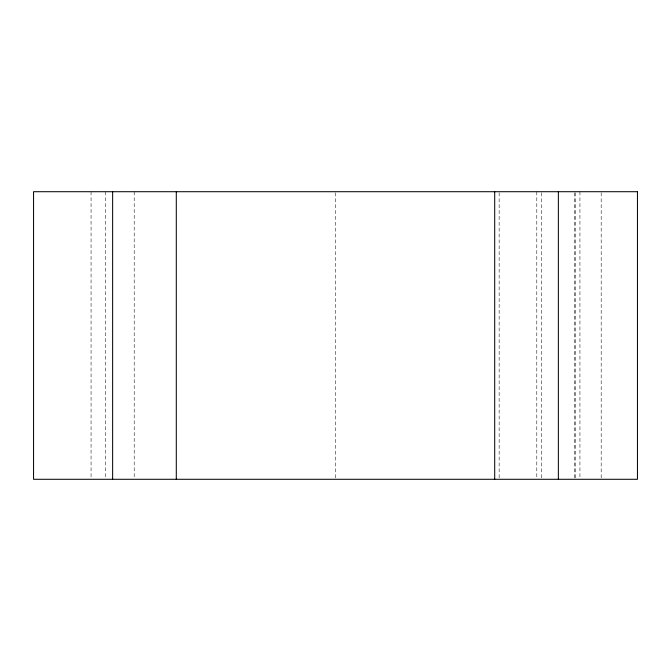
<?xml version="1.0" encoding="UTF-8"?>
<svg xmlns="http://www.w3.org/2000/svg" width="671" height="671" viewBox="0 0 671 671"><rect width="100%" height="100%" fill="white"/><g stroke="black" fill="none" stroke-linecap="round" stroke-linejoin="round"><path stroke-width="0.5" stroke-dasharray="3.35 2.52" d="M601.182 192.762L601.182 478.238M579.937 191.713L579.937 478.238M575.24 192.762L575.24 478.238M574.51 192.762L574.51 478.238M541.497 192.762L541.497 478.238M536.8 191.713L536.8 478.238M499.14 192.762L499.14 478.238M335.5 192.762L335.5 478.238M134.2 191.713L134.2 478.238M105.288 191.713L105.288 478.238M91.063 191.713L91.063 478.238"/><path stroke-width="1.01" d="M558.364 191.713L558.364 479.287M494.703 191.713L494.703 479.287M176.297 191.713L176.297 479.287M112.636 191.713L112.636 479.287M637.45 191.713L33.55 191.713L33.55 479.287L637.45 479.287L637.45 191.713"/></g></svg>
